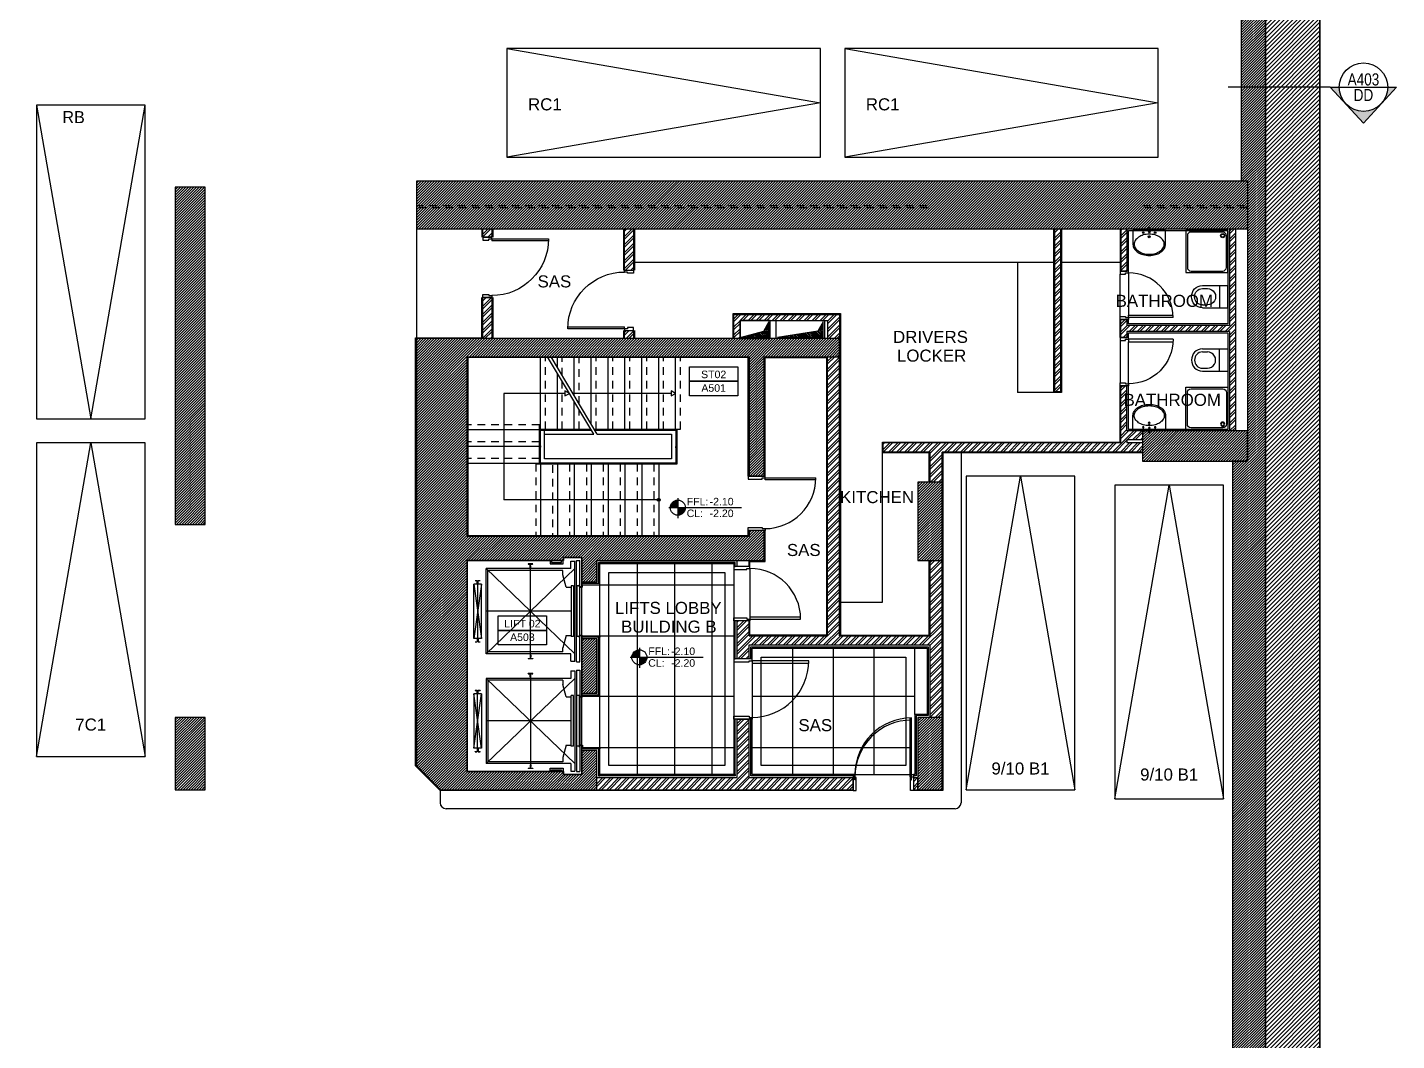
# Model space of a CAD drawing. Header units: inches. Extents: x -1.1 to 43.2, y -10.1 to 58.7.
# Drawn here: x 20.48 to 43.18, y 8.69 to 25.49 of the extents above; entities that cross this region are included whole.
import ezdxf
from ezdxf.enums import TextEntityAlignment as Align

# ---------------------------------------------------------------- set-up
doc = ezdxf.new("R2010")
doc.units = ezdxf.units.IN
doc.header["$MEASUREMENT"] = 0
doc.linetypes.add('HIDDEN2', pattern=[0.1875, 0.125, -0.0625])
doc.layers.get('0').update_dxf_attribs({"linetype": 'CONTINUOUS'})
for name, color, linetype in [('A-ANNO-EVTRTAG', 7, 'CONTINUOUS'), ('A-ANNO-LEVL', 3, 'CONTINUOUS'), ('A-ANNO-SECT-TAG', 7, 'CONTINUOUS'), ('A-ANNO-STR-TAG', 7, 'CONTINUOUS'), ('A-AREAS', 6, 'CONTINUOUS'), ('A-asc', 15, 'CONTINUOUS'), ('A-FC 260', 1, 'CONTINUOUS'), ('A-FLOR-HRAL', 15, 'CONTINUOUS'), ('A-FLOR-PFIX', 61, 'CONTINUOUS'), ('A-FLOR-STRS', 40, 'CONTINUOUS'), ('A-FLOR-STRS-ARO', 1, 'CONTINUOUS'), ('A-FURNITURE', 30, 'CONTINUOUS'), ('A-HATCH-CONC', 8, 'CONTINUOUS'), ('A-HATCH-WALL', 8, 'CONTINUOUS'), ('a-joint', 15, 'HIDDEN2'), ('A-PARK-TXT', 3, 'CONTINUOUS'), ('A-PLASTER', 8, 'CONTINUOUS'), ('A-PORTE', 1, 'CONTINUOUS'), ('A-proj-marble', 137, 'CONTINUOUS'), ('A-proj-wood', 5, 'CONTINUOUS'), ('A-PROJ1H', 9, 'HIDDEN2'), ('A-PROJECTION', 9, 'CONTINUOUS'), ('A-SANIT', 1, 'CONTINUOUS'), ('A-sect-marble', 1, 'CONTINUOUS'), ('a-shaft', 250, 'CONTINUOUS'), ('A-STOR-TXT', 3, 'CONTINUOUS'), ('A-TILES', 137, 'CONTINUOUS'), ('A-WALL', 4, 'CONTINUOUS'), ('Parcelle$0$N-PLOT', 5, 'CONTINUOUS'), ('S-BASEMENT 2$0$A-SHAFT-BASEMENT 2', 8, 'CONTINUOUS'), ('S-BASEMENT 2$0$A-STR BASEMENT 2', 2, 'CONTINUOUS'), ('S-BASEMENT 2$0$A-STR-BASEMENT 3', 2, 'CONTINUOUS')]:
    doc.layers.add(name, color=color, linetype=linetype)
doc.styles.add('Arial', font='ARIAL.TTF', dxfattribs={"width": 0.8})
doc.styles.add('BLOCK', font='ARIAL.TTF', dxfattribs={"width": 0.8, "height": 0.25})
pattern_1 = [(315, (9e-11, -5e-11), (0.014142136, 0.014142136), [])]

# ---------------------------------------------------------------- blocks, each defined once
blk = doc.blocks.new('VASQBORD')
for p, q in [((-0.05, 0), (0.05, 0)), ((0, -0.05), (0, 0.05))]:
    blk.add_line(p, q)
for points in [[(0, -0.525, 0.067459), (0.126, -0.508, 0.079812), (0.226, -0.462, 0.107118), (0.301, -0.385, 0.139889), (0.325, -0.3), (0.325, -0.025), (-0.325, -0.025), (-0.325, -0.3, 0.139889), (-0.301, -0.385, 0.107118), (-0.226, -0.462, 0.079812), (-0.126, -0.508, 0.067459)], [(0, -0.5, 0.067459), (0.119, -0.484, 0.079812), (0.212, -0.441, 0.107118), (0.279, -0.372, 0.139889), (0.3, -0.3, 0.139889), (0.279, -0.228, 0.107118), (0.212, -0.159, 0.079812), (0.119, -0.116, 0.067459), (0, -0.1, 0.067459), (-0.119, -0.116, 0.079812), (-0.212, -0.159, 0.107118), (-0.279, -0.228, 0.139889), (-0.3, -0.3, 0.139889), (-0.279, -0.372, 0.107118), (-0.212, -0.441, 0.079812), (-0.119, -0.484, 0.067459)]]:
    blk.add_lwpolyline(points, format="xyb", close=True)
for centre, radius in [((-0.121, -0.069), 0.015), ((0, -0.15), 0.02), ((0, -0.055), 0.015), ((0, -0.15), 0.015), ((0.118, -0.069), 0.015)]:
    blk.add_circle(centre, radius)
blk = doc.blocks.new('wcsusp')
at = {"layer": 'A-SANIT'}
for p, q in [((-0.37, -0.425), (-0.37, 0)), ((-0.37, 0), (0, 0)), ((0, -0.425), (0, 0)), ((0, -0.14), (-0.37, -0.14)), ((-0.32, -0.425), (-0.32, -0.34)), ((-0.05, -0.425), (-0.05, -0.34))]:
    blk.add_line(p, q, dxfattribs=at)
for centre, radius, start, end in [((-0.185, -0.34), 0.135, 359.9996, 180.0004), ((-0.185, -0.42), 0.185, 181.5487, 358.4513), ((-0.185, -0.42), 0.135, 181.5487, 358.4513)]:
    blk.add_arc(centre, radius, start, end, dxfattribs=at)
blk = doc.blocks.new('BAC')
for p, q in [((0, 0.8), (0, 0)), ((0.8, 0.8), (0, 0.8)), ((0.8, 0), (0.8, 0.8)), ((0.03, 0.7), (0.03, 0.1)), ((0.7, 0.77), (0.1, 0.77)), ((0.77, 0.1), (0.77, 0.7)), ((0, 0), (0.8, 0)), ((0.1, 0.03), (0.7, 0.03))]:
    blk.add_line(p, q)
for radius in [0.04, 0.03]:
    blk.add_circle((0.1, 0.1), radius)
for centre, start, end in [((0.1, 0.7), 90, 180), ((0.7, 0.7), 0, 90), ((0.1, 0.1), 180, 270), ((0.7, 0.1), 270, 0)]:
    blk.add_arc(centre, 0.07, start, end)
blk = doc.blocks.new('Rail3kg')
for p, q in [((3, 0), (-3, 0)), ((-43.5, -58), (-11, -58)), ((-43.5, -60), (-43.5, -58)), ((-43.5, -60), (-11, -60)), ((-8, -5), (-8, -55)), ((-6, -5), (-6, -55)), ((-3, -2), (3, -2)), ((6, -5), (6, -55)), ((8, -5), (8, -55)), ((11, -58), (43.5, -58)), ((11, -60), (43.5, -60)), ((43.5, -60), (43.5, -58))]:
    blk.add_line(p, q)
for centre, radius, start, end in [((-3, -5), 5, 90, 180), ((3, -5), 5, 0, 90), ((-11, -55), 5, 270, 360), ((-11, -55), 3, 270, 0), ((-3, -5), 3, 90, 180), ((3, -5), 3, 0, 90), ((11, -55), 5, 180, 270), ((11, -55), 3, 180, 270)]:
    blk.add_arc(centre, radius, start, end)
blk = doc.blocks.new('T75-3')
for p, q in [((1, 5), (0, 4)), ((0, -4), (0, 4)), ((1, 5), (30, 5)), ((30, 4), (30, 5)), ((32, 3), (51, 3)), ((57, 35), (55, 7)), ((59, 37), (62, 37)), ((62, -38), (62, 37)), ((0, -4), (1, -5)), ((1, -5), (30, -5)), ((30, -5), (30, -4)), ((32, -3), (51, -3)), ((55, -7), (57, -35)), ((59, -38), (62, -38))]:
    blk.add_line(p, q)
for centre, radius, start, end in [((32, 4), 1.5, 180, 270), ((51, 7), 4, 270, 356.6822), ((59, 35), 2.5, 90, 176.6822), ((32, -4), 1.5, 90, 180), ((51, -7), 4, 3.3178, 90), ((59, -35), 2.5, 183.3178, 270)]:
    blk.add_arc(centre, radius, start, end)
blk = doc.blocks.new('ascenseurs')
at = {"layer": 'A-asc'}
for p, q in [((1.6, 0.03), (1.6, 0.03)), ((1.815, 0), (1.87, 0)), ((1.815, -1.68), (1.815, 0)), ((1.87, -1.68), (1.87, 0)), ((1.72, -0.134), (0.315, -0.134)), ((0.315, -1.546), (1.785, -0.134)), ((0.315, -0.134), (1.785, -1.546)), ((0.315, -1.546), (0.315, -0.134)), ((1.585, -0.165), (0.345, -0.165)), ((0.345, -1.515), (0.345, -0.165)), ((1.05, -1.565), (1.05, -0.115)), ((1.585, -0.235), (1.585, -0.165)), ((1.72, -0.01), (1.785, -0.01)), ((1.72, -0.134), (1.72, -0.01)), ((1.785, -1.67), (1.785, -0.01)), ((0.24, -0.39), (0.11, -0.39)), ((0.11, -1.29), (0.11, -0.39)), ((0.24, -0.39), (0.11, -1.29)), ((0.11, -0.39), (0.24, -1.29)), ((0.175, -0.39), (0.175, -1.29)), ((0.24, -1.29), (0.24, -0.39)), ((1.645, -0.44), (1.585, -0.235)), ((1.645, -0.44), (1.725, -0.44)), ((1.765, -0.42), (1.725, -0.42)), ((1.725, -0.42), (1.725, -1.26)), ((1.765, -0.42), (1.765, -1.26)), ((1.862, -0.42), (1.822, -0.42)), ((1.822, -0.42), (1.822, -1.26)), ((1.862, -0.42), (1.862, -1.26)), ((1.725, -0.84), (0.315, -0.84)), ((0.24, -1.29), (0.11, -1.29)), ((1.645, -1.24), (1.585, -1.445)), ((1.645, -1.24), (1.725, -1.24)), ((1.765, -1.26), (1.725, -1.26)), ((1.862, -1.26), (1.822, -1.26)), ((1.72, -1.546), (0.315, -1.546)), ((1.585, -1.515), (0.345, -1.515)), ((1.585, -1.515), (1.585, -1.445)), ((1.72, -1.67), (1.72, -1.546)), ((1.72, -1.67), (1.785, -1.67)), ((1.815, -1.68), (1.87, -1.68)), ((1.72, -1.954), (0.315, -1.954)), ((0.315, -1.954), (1.785, -3.366)), ((0.315, -3.366), (1.785, -1.954)), ((0.315, -1.954), (0.315, -3.366)), ((1.585, -1.985), (0.345, -1.985)), ((0.345, -1.985), (0.345, -3.335)), ((1.05, -1.935), (1.05, -3.385)), ((1.585, -1.985), (1.585, -2.055)), ((1.72, -1.83), (1.72, -1.954)), ((1.72, -1.83), (1.785, -1.83)), ((1.785, -1.83), (1.785, -3.49)), ((1.815, -1.82), (1.87, -1.82)), ((1.815, -1.82), (1.815, -3.5)), ((1.87, -1.82), (1.87, -3.5)), ((0.24, -2.21), (0.11, -2.21)), ((0.11, -2.21), (0.11, -3.11)), ((0.24, -3.11), (0.11, -2.21)), ((0.11, -3.11), (0.24, -2.21)), ((0.175, -3.11), (0.175, -2.21)), ((0.24, -2.21), (0.24, -3.11)), ((1.645, -2.26), (1.585, -2.055)), ((1.645, -2.26), (1.725, -2.26)), ((1.765, -2.24), (1.725, -2.24)), ((1.725, -3.08), (1.725, -2.24)), ((1.765, -3.08), (1.765, -2.24)), ((1.862, -2.24), (1.822, -2.24)), ((1.822, -3.08), (1.822, -2.24)), ((1.862, -3.08), (1.862, -2.24)), ((1.725, -2.66), (0.315, -2.66)), ((0.24, -3.11), (0.11, -3.11)), ((1.645, -3.06), (1.585, -3.265)), ((1.645, -3.06), (1.725, -3.06)), ((1.765, -3.08), (1.725, -3.08)), ((1.862, -3.08), (1.822, -3.08)), ((1.72, -3.366), (0.315, -3.366)), ((1.585, -3.335), (0.345, -3.335)), ((1.585, -3.265), (1.585, -3.335)), ((1.72, -3.366), (1.72, -3.49)), ((1.72, -3.49), (1.785, -3.49)), ((1.815, -3.5), (1.87, -3.5))]:
    blk.add_line(p, q, dxfattribs=at)
for points in [[(1.378, 0), (1.378, -0.055), (1.592, -0.055), (1.592, 0)], [(1.402, 0), (1.402, -0.03), (1.567, -0.03), (1.567, 0)], [(1.378, -3.5), (1.378, -3.445), (1.592, -3.445), (1.592, -3.5)], [(1.402, -3.5), (1.402, -3.47), (1.567, -3.47), (1.567, -3.5)]]:
    blk.add_lwpolyline(points, dxfattribs=at)
for points in [[(1.862, -0.434, 0.414214), (1.868, -0.44), (1.907, -0.44, 0.414214), (1.913, -0.434), (1.913, -0.405), (1.91, -0.405), (1.91, -0.434, -0.414214), (1.907, -0.437), (1.868, -0.437, -0.414214), (1.865, -0.434), (1.865, -0.405), (1.862, -0.405)], [(1.865, -1.246), (1.865, -1.275), (1.862, -1.275), (1.862, -1.246, -0.414214), (1.868, -1.24), (1.907, -1.24, -0.414214), (1.913, -1.246), (1.913, -1.275), (1.91, -1.275), (1.91, -1.246, 0.414214), (1.907, -1.243), (1.868, -1.243, 0.414214)], [(1.865, -2.254), (1.865, -2.225), (1.862, -2.225), (1.862, -2.254, 0.414214), (1.868, -2.26), (1.907, -2.26, 0.414214), (1.913, -2.254), (1.913, -2.225), (1.91, -2.225), (1.91, -2.254, -0.414214), (1.907, -2.257), (1.868, -2.257, -0.414214)], [(1.862, -3.066, -0.414214), (1.868, -3.06), (1.907, -3.06, -0.414214), (1.913, -3.066), (1.913, -3.095), (1.91, -3.095), (1.91, -3.066, 0.414214), (1.907, -3.063), (1.868, -3.063, 0.414214), (1.865, -3.066), (1.865, -3.095), (1.862, -3.095)]]:
    blk.add_lwpolyline(points, format="xyb", close=True, dxfattribs=at)
at = {"layer": 'A-asc', "yscale": 0.0009999999999994458, "zscale": 0.001}
for name, p, xscale, rotation in [('T75-3', (1.05, -0.115), 0.0009999999999994458, 90), ('Rail3kg', (0.175, -0.39), -0.0009999999999976694, 180), ('T75-3', (1.05, -1.565), -0.0009999999999994458, 90), ('T75-3', (1.05, -1.935), 0.0009999999999994458, 90), ('Rail3kg', (0.175, -2.21), -0.0009999999999976694, 180), ('T75-3', (1.05, -3.385), -0.0009999999999994458, 90)]:
    blk.add_blockref(name, p, dxfattribs=dict(at, xscale=xscale, rotation=rotation))
at = {"layer": 'A-asc', "xscale": 0.0009999999999976694, "yscale": 0.0009999999999994458, "zscale": 0.001}
for p in [(0.175, -1.29), (0.175, -3.11)]:
    blk.add_blockref('Rail3kg', p, dxfattribs=at)
blk = doc.blocks.new('EVTRTAG')
at = {"color": 7}
for points in [[(-0.008, 0.00482), (0.008, 0.00482), (0.008, 0), (-0.008, 0)], [(-0.008, 0), (0.008, 0), (0.008, -0.00482), (-0.008, -0.00482)]]:
    blk.add_lwpolyline(points, close=True, dxfattribs=at)
at = {"color": 7, "style": 'BLOCK'}
blk.add_attdef('EVTR', text='', height=0.0025, dxfattribs=at).set_placement((0, 0.00225), align=Align.MIDDLE)
blk.add_attdef('DWG', text='', height=0.0025, rotation=360, dxfattribs=at).set_placement((0, -0.00225), align=Align.MIDDLE)
blk = doc.blocks.new('ST_TAG')
at = {"color": 7}
for points in [[(-0.008, 0.00482), (0.008, 0.00482), (0.008, 0), (-0.008, 0)], [(-0.008, 0), (0.008, 0), (0.008, -0.00482), (-0.008, -0.00482)]]:
    blk.add_lwpolyline(points, close=True, dxfattribs=at)
at = {"color": 7, "style": 'BLOCK'}
blk.add_attdef('ST', text='', height=0.0025, dxfattribs=at).set_placement((0, 0.00225), align=Align.MIDDLE)
blk.add_attdef('DWG', text='', height=0.0025, rotation=360, dxfattribs=at).set_placement((0, -0.00225), align=Align.MIDDLE)
blk = doc.blocks.new('P090E28D')
at = {"layer": 'A-PORTE'}
for p, q in [((-0.98, 0.06), (-0.14, 0.06)), ((-0.14, 0.03), (-0.98, 0.03)), ((-0.14, 0.06), (-0.14, 0.03))]:
    blk.add_line(p, q, dxfattribs=at)
for points in [[(-0.09, 0.87), (-0.14, 0.87), (-0.14, 0.9), (0.14, 0.9), (0.14, 0.85), (-0.09, 0.85)], [(-0.09, 0.03), (-0.14, 0.03), (-0.14, 0), (0.14, 0), (0.14, 0.05), (-0.09, 0.05)]]:
    blk.add_lwpolyline(points, close=True, dxfattribs=at)
blk.add_arc((-0.14, 0.03), 0.84, 90, 180, dxfattribs=at)
blk = doc.blocks.new('P100E23G')
at = {"layer": 'A-PORTE'}
for p, q in [((-0.06, 1.055), (-0.06, 0.115)), ((-0.03, 0.115), (-0.03, 1.055)), ((-1, 0.115), (-1, -0.115)), ((-0.97, 0.115), (-1, 0.115)), ((-0.97, 0.065), (-0.97, 0.115)), ((-0.95, 0.065), (-0.97, 0.065)), ((-0.95, -0.115), (-0.95, 0.065)), ((-0.06, 0.115), (-0.02, 0.115)), ((-0.05, -0.115), (-0.05, 0.065)), ((-0.05, 0.065), (-0.03, 0.065)), ((-0.03, 0.065), (-0.03, 0.115)), ((-0.03, 0.115), (0, 0.115)), ((0, 0.115), (0, -0.115)), ((-1, -0.115), (-0.95, -0.115)), ((0, -0.115), (-0.05, -0.115))]:
    blk.add_line(p, q, dxfattribs=at)
blk.add_arc((-0.03, 0.115), 0.94, 90, 180, dxfattribs=at)
blk = doc.blocks.new('P100E18D')
at = {"layer": 'A-PORTE'}
for p, q in [((1.015, 0.06), (0.075, 0.06)), ((0.075, 0.03), (0.075, 0.06)), ((0.075, 0.03), (1.015, 0.03))]:
    blk.add_line(p, q, dxfattribs=at)
for points in [[(-0.075, 0.95), (0.025, 0.95), (0.025, 0.97), (0.075, 0.97), (0.075, 1), (-0.075, 1)], [(-0.075, 0.05), (0.025, 0.05), (0.025, 0.03), (0.075, 0.03), (0.075, 0), (-0.075, 0)]]:
    blk.add_lwpolyline(points, close=True, dxfattribs=at)
blk.add_arc((0.075, 0.03), 0.94, 0, 90, dxfattribs=at)
blk = doc.blocks.new('P080E14G')
at = {"layer": 'A-PORTE'}
for p, q in [((0.07, 0.8), (-0.07, 0.8)), ((-0.07, 0.8), (-0.07, 0.75)), ((-0.07, 0.75), (0.02, 0.75)), ((0.02, 0.77), (0.07, 0.77)), ((0.02, 0.75), (0.02, 0.77)), ((0.07, 0.77), (0.07, 0.8)), ((-0.07, 0.05), (0.02, 0.05)), ((-0.07, 0), (-0.07, 0.05)), ((0.07, 0), (-0.07, 0)), ((0.02, 0.05), (0.02, 0.03)), ((0.02, 0.03), (0.07, 0.03)), ((0.07, 0.07), (0.81, 0.07)), ((0.07, 0.03), (0.07, 0.07)), ((0.81, 0.03), (0.07, 0.03)), ((0.07, 0.03), (0.07, 0))]:
    blk.add_line(p, q, dxfattribs=at)
blk.add_arc((0.07, 0.03), 0.74, 0, 90, dxfattribs=at)
blk = doc.blocks.new('LVTAG_P')
for p, q in [((-0.00301, 0), (0.02113, 0)), ((0, 0.00314), (0, -0.00353))]:
    blk.add_line(p, q)
at = {"const_width": 0.0025}
for points in [[(0, 0.00125, 0.414214), (-0.00125, 0, 1)], [(0, -0.00125, 0.414214), (0.00125, 0, 1)]]:
    blk.add_lwpolyline(points, format="xyb", dxfattribs=at)
blk.add_circle((0, 0), 0.0025)
at = {"style": 'BLOCK'}
for s, p in [('FFL:', (0.00297, 0.00076)), ('CL:', (0.00294, -0.00312))]:
    blk.add_text(s, height=0.0025, dxfattribs=at).set_placement(p)
for p in [(0.01054, 0.00076), (0.01054, -0.00313)]:
    blk.add_attdef('+00.00', p, '', height=0.0025, dxfattribs=at)
blk = doc.blocks.new('S-BASEMENT 2')
at = {"layer": 'S-BASEMENT 2$0$A-SHAFT-BASEMENT 2'}
for points in [[(32.793, 20.63), (32.293, 20.63), (32.293, 20.33), (32.793, 20.33)], [(32.893, 20.63), (33.693, 20.63), (33.693, 20.33), (32.893, 20.33)], [(29.668, 16.7), (29.368, 16.7), (29.368, 16.65), (27.768, 16.65), (27.768, 13.15), (29.368, 13.15), (29.368, 13.1), (29.668, 13.1)]]:
    blk.add_lwpolyline(points, close=True, dxfattribs=at)
at = {"layer": 'S-BASEMENT 2$0$A-STR BASEMENT 2'}
blk.add_lwpolyline([(38.819, 58.453), (0.078, 57.3), (0.078, 56.4), (38.846, 57.554, -0.422955), (41.008, 55.455), (41.008, 3, -0.414214), (38.908, 0.9), (0.078, 0.9), (0.078, 0), (38.908, 0, 0.414214), (41.908, 3), (41.908, 55.455, 0.422955)], format="xyb", close=True, dxfattribs=at)
for points in [[(40.708, 22.94), (40.608, 22.94), (40.608, 36.956), (40.608, 36.956), (40.708, 37.08)], [(40.708, 22.94), (26.928, 22.94), (26.928, 22.15), (40.708, 22.15)], [(40.708, 22.94), (40.708, 18.3)], [(32.693, 20.03), (33.943, 20.03), (33.943, 20.33), (26.928, 20.33), (26.928, 13.25), (27.328, 12.85), (29.918, 12.85), (29.918, 13.5), (29.668, 13.5), (29.668, 13.1), (29.368, 13.1), (29.368, 13.15), (27.768, 13.15), (27.768, 16.65), (29.368, 16.65), (29.368, 16.7), (29.668, 16.7), (29.668, 16.3), (29.918, 16.3), (29.918, 16.65), (32.693, 16.65), (32.693, 17.15), (32.443, 17.15), (32.443, 17.05), (27.768, 17.05), (27.768, 20.03), (32.443, 20.03), (32.443, 18.05), (32.693, 18.05), (32.693, 20.03)], [(40.708, 18.3), (40.458, 18.3), (40.458, 4.05), (40.458, 4.05), (39.718, 4.05), (39.718, 3.5), (40.708, 3.5)]]:
    blk.add_lwpolyline(points, dxfattribs=at)
for points in [[(22.928, 17.25), (23.428, 17.25), (23.428, 22.84), (22.928, 22.84)], [(38.968, 18.3), (40.708, 18.3), (40.708, 18.8), (38.968, 18.8)], [(35.643, 16.65), (35.643, 17.95), (35.243, 17.95), (35.243, 16.65)], [(29.668, 14.45), (29.918, 14.45), (29.918, 15.35), (29.668, 15.35)], [(23.428, 14.05), (22.928, 14.05), (22.928, 12.85), (23.428, 12.85)], [(35.643, 12.85), (35.643, 14.05), (35.243, 14.05), (35.243, 12.85)]]:
    blk.add_lwpolyline(points, close=True, dxfattribs=at)
at = {"layer": 'S-BASEMENT 2$0$A-STR-BASEMENT 3'}
blk.add_lwpolyline([(0.078, 0.9), (38.908, 0.9, 0.414214), (41.008, 3), (41.008, 55.455, 0.422955), (38.846, 57.554), (0.078, 56.4)], format="xyb", close=True, dxfattribs=at)
blk = doc.blocks.new('P90E16.5D')
at = {"layer": 'A-PORTE'}
for p, q in [((0, 0), (0, -0.05)), ((0.265, 0), (0, 0)), ((0.265, -0.03), (0.265, 0)), ((0, -0.05), (0.215, -0.05)), ((0.215, -0.05), (0.215, -0.03)), ((0.215, -0.03), (0.265, -0.03)), ((0, -0.9), (0, -0.85)), ((0, -0.85), (0.215, -0.85)), ((0.265, -0.9), (0, -0.9)), ((0.215, -0.85), (0.215, -0.87)), ((0.215, -0.87), (0.265, -0.87)), ((1.105, -0.84), (0.265, -0.84)), ((0.265, -0.84), (0.265, -0.88)), ((0.265, -0.87), (1.105, -0.87)), ((0.265, -0.87), (0.265, -0.9))]:
    blk.add_line(p, q, dxfattribs=at)
blk.add_arc((0.265, -0.87), 0.84, 0, 90, dxfattribs=at)
blk = doc.blocks.new('P100E26.5G')
at = {"layer": 'A-PORTE'}
for p, q in [((-0.06, 1.205), (-0.06, 0.265)), ((-0.03, 0.265), (-0.03, 1.205)), ((-1, 0.265), (-1, 0)), ((-0.97, 0.265), (-1, 0.265)), ((-0.97, 0.215), (-0.97, 0.265)), ((-0.06, 0.265), (-0.02, 0.265)), ((-0.03, 0.215), (-0.03, 0.265)), ((-0.03, 0.265), (0, 0.265)), ((0, 0.265), (0, 0)), ((-0.95, 0.215), (-0.97, 0.215)), ((-0.05, 0), (-0.05, 0.215)), ((-0.05, 0.215), (-0.03, 0.215)), ((0, 0), (-0.05, 0)), ((-1, 0), (-0.95, 0))]:
    blk.add_line(p, q, dxfattribs=at)
blk.add_lwpolyline([(-0.95, 0), (-0.95, 0.215)], dxfattribs=at)
blk.add_arc((-0.03, 0.265), 0.94, 90, 180, dxfattribs=at)
blk = doc.blocks.new('P100E30G')
for p, q in [((0.03, 1.24), (0.03, 0.3)), ((0.07, 0.3), (0.07, 1.24)), ((0.03, 0.3), (0, 0.3)), ((0, 0.3), (0, 0)), ((0.03, 0.3), (0.07, 0.3)), ((0.03, 0.25), (0.03, 0.3)), ((0.05, 0.25), (0.03, 0.25)), ((0.05, 0), (0.05, 0.25)), ((0.95, 0), (0.95, 0.25)), ((0.95, 0.25), (0.97, 0.25)), ((0.97, 0.3), (1, 0.3)), ((0.97, 0.25), (0.97, 0.3)), ((1, 0.3), (1, 0)), ((0, 0), (0.05, 0)), ((1, 0), (0.95, 0))]:
    blk.add_line(p, q)
blk.add_arc((0.03, 0.3), 0.94, 0, 90)
blk = doc.blocks.new('SCT_TAG_D_2')
h = blk.add_hatch(color=256)
h.paths.add_polyline_path([(0.343, -0.371), (0, 0), (0.093, 0, 0.755389), (0.555, -0.131), (0.564, -0.131)])
h.paths.add_polyline_path([(0.564, -0.131), (0.555, -0.131, 0.139348), (0.593, 0), (0.685, 0)])
for p, q in [((0, 0), (-1.051, 0)), ((0, 0), (0.685, 0)), ((0, 0), (0.343, -0.371)), ((0.685, 0), (0.343, -0.371))]:
    blk.add_line(p, q)
blk.add_circle((0.343, 0), 0.25)
at = {"color": 7, "style": 'BLOCK', "width": 0.8}
for tag, p in [('DWG', (0.343, 0.08)), ('SCT.NO.', (0.343, -0.081))]:
    blk.add_attdef(tag, text='', height=0.125, dxfattribs=at).set_placement(p, align=Align.MIDDLE)
blk = doc.blocks.new('A$C1FD23355')
at = {"layer": 'A-ANNO-SECT-TAG', "ltscale": 4, "xscale": 1.607631804920459, "yscale": 1.607631804920459, "zscale": 1.607631804920459}
blk.add_blockref('SCT_TAG_D_2', (42.078, 24.501), dxfattribs=at).add_auto_attribs({'SCT.NO.': 'DD', 'DWG': 'A403'})

msp = doc.modelspace()

# ---------------------------------------------------------------- hatches: boundary and pattern name
at = {"layer": 'A-HATCH-CONC'}
h = msp.add_hatch(dxfattribs=at)
h.set_pattern_fill('ANSI31', color=256, scale=0.4, style=0)
h.set_pattern_definition([(45, (-338376.54673, -23743.371716), (-0.035355339059, 0.035355339059), [])])
h.paths.add_polyline_path([(41.00837, 46.86818), (41.90837, 47.9873), (41.90837, 3.5), (41.00837, 3.5)])
h = msp.add_hatch(dxfattribs=at)
h.set_pattern_fill('ANSI31', color=256, scale=0.25, style=0)
h.set_pattern_definition([(45, (-338376.546732, -23743.371716), (-0.022097086912, 0.022097086912), [])])
edge = h.paths.add_edge_path()
edge.add_line((40.60837, 36.956), (41.00183, 37.44526))
edge.add_line((41.00183, 37.44526), (41.00837, 37.44526))
edge.add_line((41.00837, 37.44526), (41.00837, 3))
edge.add_arc((38.90837, 3), 2.1, 272.865836, 360, ccw=False)
edge.add_line((39.01336, 0.90263), (38.86932, 0.9))
edge.add_line((38.86932, 0.9), (0.47837, 0.9))
edge.add_line((0.47837, 0.9), (0.47837, 1.2))
edge.add_line((0.47837, 1.2), (38.90837, 1.2))
edge.add_arc((38.90837, 3), 1.8, 270, 360)
edge.add_line((40.70837, 3), (40.70837, 3.5))
edge.add_line((40.70837, 3.5), (39.71837, 3.5))
edge.add_line((39.71837, 3.5), (39.71837, 4.05))
edge.add_line((39.71837, 4.05), (40.45837, 4.05))
edge.add_line((40.45837, 4.05), (40.45837, 18.3))
edge.add_line((40.45837, 18.3), (40.70837, 18.3))
edge.add_line((40.70837, 18.3), (40.70837, 22.15))
edge.add_line((40.70837, 22.15), (40.70837, 22.94))
edge.add_line((40.70837, 22.94), (40.60837, 22.94))
edge.add_line((40.60837, 22.94), (40.60837, 36.956))
h = msp.add_hatch(dxfattribs=at)
h.set_pattern_fill('ANSI31', color=256, scale=0.25, style=0)
h.paths.add_polyline_path([(40.70837, 22.94), (26.92837, 22.94), (26.92837, 22.15), (40.70837, 22.15)])
h = msp.add_hatch(dxfattribs=at)
h.set_pattern_fill('ANSI31', color=256, scale=0.25, style=0)
h.paths.add_polyline_path([(23.42837, 22.84), (22.92837, 22.84), (22.92837, 17.25), (23.42837, 17.25)])
h = msp.add_hatch(dxfattribs=at)
h.set_pattern_fill('ANSI31', color=256, scale=0.25, style=0)
h.paths.add_polyline_path([(27.76837, 20.03), (32.44337, 20.03), (32.44337, 18.05), (32.69337, 18.05), (32.69337, 20.03), (33.94337, 20.03), (33.94337, 20.33), (26.92837, 20.33), (26.92837, 13.25), (27.32837, 12.85), (29.91837, 12.85), (29.91837, 13.5), (29.66837, 13.5), (29.66837, 13.1), (29.36837, 13.1), (29.36837, 13.15), (27.76837, 13.15), (27.76837, 16.65), (29.36837, 16.65), (29.36837, 16.7), (29.66837, 16.7), (29.66837, 16.3), (29.91837, 16.3), (29.91837, 16.65), (32.69337, 16.65), (32.69337, 17.15), (32.44337, 17.15), (32.44337, 17.05), (27.76837, 17.05)])
h = msp.add_hatch(dxfattribs=at)
h.set_pattern_fill('ANSI31', color=256, scale=0.25, style=0)
h.paths.add_polyline_path([(40.70837, 18.8), (38.96837, 18.8), (38.96837, 18.3), (40.70837, 18.3)])
h = msp.add_hatch(dxfattribs=at)
h.set_pattern_fill('ANSI31', color=256, scale=0.25, style=0)
h.paths.add_polyline_path([(35.64337, 17.95), (35.24337, 17.95), (35.24337, 16.65), (35.64337, 16.65)])
h = msp.add_hatch(dxfattribs=at)
h.set_pattern_fill('ANSI31', color=256, scale=0.25, style=0)
h.paths.add_polyline_path([(29.66837, 14.45), (29.91837, 14.45), (29.91837, 15.35), (29.66837, 15.35)])
h = msp.add_hatch(dxfattribs=at)
h.set_pattern_fill('ANSI31', color=256, scale=0.25, style=0)
h.paths.add_polyline_path([(23.42837, 14.05), (22.92837, 14.05), (22.92837, 12.85), (23.42837, 12.85)])
h = msp.add_hatch(dxfattribs=at)
h.set_pattern_fill('ANSI31', color=256, scale=0.25, style=0)
h.paths.add_polyline_path([(35.64337, 14.05), (35.24337, 14.05), (35.24337, 12.85), (35.64337, 12.85)])
at = {"layer": 'A-HATCH-WALL'}
h = msp.add_hatch(dxfattribs=at)
h.set_pattern_fill('ANSI32', color=256, scale=0.25, style=0)
h.paths.add_polyline_path([(28.17837, 22.15), (28.02837, 22.15), (28.02837, 22.015), (28.17837, 22.015)])
h = msp.add_hatch(dxfattribs=at)
h.set_pattern_fill('ANSI32', color=256, scale=0.25, style=0)
h.paths.add_polyline_path([(30.52837, 22.15), (30.37837, 22.15), (30.37837, 21.465), (30.52837, 21.465)])
h = msp.add_hatch(dxfattribs=at)
h.set_pattern_fill('ANSI32', color=256, scale=0.25, style=0)
h.paths.add_polyline_path([(37.60837, 22.15), (37.50837, 22.15), (37.50837, 19.45), (37.60837, 19.45)])
h = msp.add_hatch(dxfattribs=at)
h.set_pattern_fill('ANSI32', color=256, scale=0.25, style=0)
h.paths.add_polyline_path([(40.50837, 22.15), (40.40837, 22.15), (40.40837, 20.55), (38.70837, 20.55), (38.70837, 20.65), (38.60837, 20.65), (38.60837, 20.35), (38.70837, 20.35), (38.70837, 20.45), (40.40837, 20.45), (40.40837, 18.8), (40.50837, 18.8)])
h = msp.add_hatch(dxfattribs=at)
h.set_pattern_fill('ANSI32', color=256, scale=0.25, style=0)
h.paths.add_polyline_path([(38.70837, 22.15), (38.60837, 22.15), (38.60837, 21.45), (38.70837, 21.45)], flags=17)
h = msp.add_hatch(dxfattribs=at)
h.set_pattern_fill('ANSI32', color=256, scale=0.25, style=0)
h.paths.add_polyline_path([(28.17837, 21.015), (28.02837, 21.015), (28.02837, 20.33), (28.17837, 20.33)])
h = msp.add_hatch(dxfattribs=at)
h.set_pattern_fill('ANSI32', color=256, scale=0.25, style=0)
h.paths.add_polyline_path([(33.94337, 20.73), (32.19337, 20.73), (32.19337, 20.33), (32.29337, 20.33), (32.29337, 20.63), (33.74337, 20.63), (33.74337, 20.33), (33.94337, 20.33)])
h = msp.add_hatch(dxfattribs=at)
h.set_pattern_fill('ANSI32', color=256, scale=0.25, style=0)
h.paths.add_polyline_path([(30.52837, 20.465), (30.37837, 20.465), (30.37837, 20.33), (30.52837, 20.33)])
h = msp.add_hatch(dxfattribs=at)
h.set_pattern_fill('ANSI32', color=256, scale=0.25, style=0)
h.paths.add_polyline_path([(33.94337, 20.03), (33.74337, 20.03), (33.74337, 15.4), (32.44337, 15.4), (32.44337, 15.65), (32.24337, 15.65), (32.24337, 15.01988), (32.44337, 15.01988), (32.44337, 15.25), (35.44337, 15.25), (35.44337, 14.05), (35.64337, 14.05), (35.64337, 16.65), (35.44337, 16.65), (35.44337, 15.4), (33.94337, 15.4)])
h = msp.add_hatch(dxfattribs=at)
h.set_pattern_fill('ANSI32', color=256, scale=0.25, style=0)
h.paths.add_polyline_path([(38.96837, 18.6), (38.70837, 18.6), (38.70837, 18.65), (38.96837, 18.65), (38.96837, 18.8), (38.70837, 18.8), (38.70837, 19.55), (38.60837, 19.55), (38.60837, 18.6), (35.26837, 18.6), (34.66837, 18.6), (34.66837, 18.45), (35.44337, 18.45), (35.44337, 17.95), (35.64337, 17.95), (35.64337, 18.45), (38.96837, 18.45)])
h = msp.add_hatch(dxfattribs=at)
h.set_pattern_fill('ANSI32', color=256, scale=0.25, style=0)
h.paths.add_polyline_path([(32.24337, 13.05), (29.91837, 13.05), (29.91837, 12.85), (34.16837, 12.85), (34.16837, 13.05), (32.44337, 13.05), (32.44337, 14.01988), (32.24337, 14.01988)])
h = msp.add_hatch(dxfattribs=at)
h.set_pattern_fill('ANSI32', color=256, scale=0.25, style=0)
h.paths.add_polyline_path([(35.24337, 13.05), (35.16837, 13.05), (35.16837, 12.85), (35.24337, 12.85)])
at = {"layer": 'a-shaft'}
h = msp.add_hatch(dxfattribs=at)
h.set_pattern_fill('_USER,_O', color=256, scale=0.02, angle=315, pattern_type=0)
h.set_pattern_definition(pattern_1)
h.paths.add_polyline_path([(32.31337, 20.35), (32.77337, 20.35), (32.77337, 20.61), (32.67994, 20.45009)])
h = msp.add_hatch(dxfattribs=at)
h.set_pattern_fill('_USER,_O', color=256, scale=0.02, angle=315, pattern_type=0)
h.set_pattern_definition(pattern_1)
h.paths.add_polyline_path([(32.91337, 20.35), (33.67337, 20.35), (33.67337, 20.61), (33.58576, 20.45422)])

# ---------------------------------------------------------------- linework, layer by layer
at = {"layer": 'A-AREAS'}
msp.add_lwpolyline([(0.07837, 57.30027), (38.81912, 58.4533, -0.4229554), (41.90837, 55.45463), (41.90837, 3, -0.41421357), (38.90837, 0), (0.07837, 0)], format="xyb", close=True, dxfattribs=at)
at = {"layer": 'A-FC 260'}
for points in [[(32.04337, 13.25), (30.11837, 13.25), (30.11837, 16.45), (32.04337, 16.45)], [(35.04337, 13.25), (32.64337, 13.25), (32.64337, 15.05), (35.04337, 15.05)]]:
    msp.add_lwpolyline(points, close=True, dxfattribs=at)
for points in [[(32.47337, 15.01988), (32.47337, 15.22), (35.41337, 15.22), (35.41337, 14.08), (35.21337, 14.08), (35.21337, 13.08), (35.16837, 13.08)], [(32.49337, 15.01988), (32.49337, 15.2), (35.39337, 15.2), (35.39337, 14.1), (35.19337, 14.1), (35.19337, 13.1), (35.16837, 13.1)], [(34.16837, 13.08), (32.47337, 13.08), (32.47337, 14.01988)], [(34.16837, 13.1), (32.49337, 13.1), (32.49337, 14.01988)]]:
    msp.add_lwpolyline(points, dxfattribs=at)
at = {"layer": 'A-FLOR-HRAL'}
for p, q in [((29.86847, 18.74515), (29.10263, 20.03017)), ((29.92605, 18.74515), (29.16022, 20.03017)), ((29.05337, 18.33515), (29.05337, 18.81515)), ((29.05337, 18.74515), (29.86847, 18.74515)), ((29.92605, 18.74515), (31.15837, 18.74515)), ((31.15837, 18.74515), (31.15837, 18.33515)), ((31.15837, 18.33515), (29.05337, 18.33515))]:
    msp.add_line(p, q, dxfattribs=at)
for points in [[(29.87539, 18.83015), (31.24337, 18.83015), (31.24337, 18.25015), (28.96837, 18.25015), (28.96837, 18.83015), (29.81781, 18.83015)], [(29.88433, 18.81515), (31.22837, 18.81515), (31.22837, 18.26515), (28.98337, 18.26515), (28.98337, 18.81515), (29.82675, 18.81515)]]:
    msp.add_lwpolyline(points, dxfattribs=at)
for points in [[(29.67587, 18.81515), (29.67587, 18.83015), (29.69587, 18.83015), (29.69587, 18.81515)], [(30.51587, 18.81515), (30.51587, 18.83015), (30.53587, 18.83015), (30.53587, 18.81515)], [(28.96837, 18.55015), (28.98337, 18.55015), (28.98337, 18.53015), (28.96837, 18.53015)], [(31.22837, 18.54015), (31.24337, 18.54015), (31.24337, 18.52015), (31.22837, 18.52015)], [(29.67587, 18.25015), (29.67587, 18.26515), (29.69587, 18.26515), (29.69587, 18.25015)], [(30.51587, 18.25015), (30.51587, 18.26515), (30.53587, 18.26515), (30.53587, 18.25015)]]:
    msp.add_lwpolyline(points, close=True, dxfattribs=at)
at = {"layer": 'A-FLOR-STRS'}
for p, q in [((28.98587, 18.83015), (28.98587, 20.01515)), ((29.26587, 19.85289), (29.26587, 20.01515)), ((29.54587, 19.38307), (29.54587, 20.01515)), ((29.82587, 18.91325), (29.82587, 20.01515)), ((30.10587, 18.83015), (30.10587, 20.01515)), ((30.38587, 18.83015), (30.38587, 20.01515)), ((30.66587, 18.83015), (30.66587, 20.01515)), ((30.94587, 18.83015), (30.94587, 20.01515)), ((31.22587, 18.83015), (31.22587, 20.01515)), ((29.26587, 18.83015), (29.26587, 19.75628)), ((29.54587, 18.83015), (29.54587, 19.28645)), ((28.96837, 18.82015), (27.78337, 18.82015)), ((28.96837, 18.54015), (27.78337, 18.54015)), ((35.95837, 18.435), (35.95837, 12.635)), ((28.96837, 18.26015), (27.78337, 18.26015)), ((28.98587, 18.25015), (28.98587, 17.06515)), ((29.26587, 18.25015), (29.26587, 17.06515)), ((29.54587, 18.25015), (29.54587, 17.06515)), ((29.82587, 18.25015), (29.82587, 17.06515)), ((30.10587, 18.25015), (30.10587, 17.06515)), ((30.38587, 18.25015), (30.38587, 17.06515)), ((30.66587, 18.25015), (30.66587, 17.06515)), ((30.94587, 18.25015), (30.94587, 17.06515)), ((27.32216, 12.835), (27.32216, 12.635)), ((35.85837, 12.535), (27.42216, 12.535))]:
    msp.add_line(p, q, dxfattribs=at)
for centre, start, end in [((27.42216, 12.635), 180, 270), ((35.85837, 12.635), 270, 360)]:
    msp.add_arc(centre, 0.1, start, end, dxfattribs=at)
at = {"layer": 'A-FLOR-STRS-ARO'}
for p, q in [((28.37587, 19.42265), (28.37587, 17.65765)), ((29.3897, 19.42265), (28.37587, 19.42265)), ((31.15087, 19.42265), (29.52228, 19.42265)), ((30.94587, 17.65765), (28.37587, 17.65765))]:
    msp.add_line(p, q, dxfattribs=at)
for points in [[(29.4647, 19.42265), (29.3897, 19.46595), (29.3897, 19.37935)], [(31.22587, 19.42265), (31.15087, 19.46595), (31.15087, 19.37935)]]:
    msp.add_lwpolyline(points, close=True, dxfattribs=at)
msp.add_circle((30.94587, 17.65765), 0.025, dxfattribs=at)
at = {"layer": 'A-FURNITURE'}
for p, q in [((30.54337, 21.6), (37.49337, 21.6)), ((36.89337, 21.6), (36.89337, 19.435)), ((37.62337, 21.6), (38.59337, 21.6)), ((37.49337, 19.435), (36.89337, 19.435)), ((34.65337, 15.95791), (34.65337, 18.435)), ((33.95837, 15.95791), (34.65337, 15.95791))]:
    msp.add_line(p, q, dxfattribs=at)
for points in [[(28.42837, 25.14), (28.42837, 23.34), (33.62837, 23.34), (33.62837, 25.14)], [(34.02837, 25.14), (34.02837, 23.34), (39.22837, 23.34), (39.22837, 25.14)], [(22.42837, 24.2), (20.62837, 24.2), (20.62837, 19), (22.42837, 19)], [(20.62837, 13.4), (22.42837, 13.4), (22.42837, 18.6), (20.62837, 18.6)], [(36.04337, 12.85), (37.84337, 12.85), (37.84337, 18.05), (36.04337, 18.05)], [(38.50837, 12.7), (40.30837, 12.7), (40.30837, 17.9), (38.50837, 17.9)]]:
    msp.add_lwpolyline(points, close=True, dxfattribs=at)
for points in [[(28.42837, 25.14), (33.62837, 24.24), (28.42837, 23.34)], [(34.02837, 25.14), (39.22837, 24.24), (34.02837, 23.34)], [(20.62837, 24.2), (21.52837, 19), (22.42837, 24.2)], [(20.62837, 13.4), (21.52837, 18.6), (22.42837, 13.4)], [(36.04337, 12.85), (36.94337, 18.05), (37.84337, 12.85)], [(38.50837, 12.7), (39.40837, 17.9), (40.30837, 12.7)]]:
    msp.add_lwpolyline(points, dxfattribs=at)
at = {"layer": 'a-joint'}
for p, q in [((26.92837, 22.54), (35.41837, 22.54)), ((35.41837, 22.5), (26.92837, 22.5)), ((38.96837, 22.54), (40.70837, 22.54)), ((40.70837, 22.5), (38.96837, 22.5))]:
    msp.add_line(p, q, dxfattribs=at)
at = {"layer": 'A-PLASTER'}
msp.add_line((32.45837, 16.55), (32.45837, 16.635), dxfattribs=at)
for points in [[(28.01337, 22.15), (28.01337, 22.015)], [(28.19337, 22.15), (28.19337, 22.015)], [(30.36337, 22.15), (30.36337, 21.465)], [(30.54337, 22.15), (30.54337, 21.465)], [(37.62337, 22.15), (37.62337, 19.435), (37.49337, 19.435), (37.49337, 22.15)], [(38.59337, 22.15), (38.59337, 21.45)], [(38.73337, 21.45), (38.73337, 22.125), (40.38337, 22.125), (40.38337, 20.575), (38.73337, 20.575), (38.73337, 20.65)], [(34.16837, 12.835), (27.32216, 12.835), (26.91337, 13.24379), (26.91337, 20.345), (28.01337, 20.345), (28.01337, 21.015)], [(28.19337, 21.015), (28.19337, 20.33)], [(32.17837, 20.33), (32.17837, 20.745), (33.95837, 20.745), (33.95837, 15.415), (35.42837, 15.415), (35.42837, 16.65)], [(30.36337, 20.465), (30.36337, 20.33)], [(30.54337, 20.465), (30.54337, 20.33)], [(38.59337, 20.35), (38.59337, 20.65)], [(38.73337, 20.35), (38.73337, 20.425), (40.38337, 20.425), (40.38337, 18.825), (38.73337, 18.825), (38.73337, 19.55)], [(32.42837, 18.05), (32.42837, 20.015), (27.78337, 20.015), (27.78337, 17.065), (32.42837, 17.065), (32.42837, 17.15)], [(32.70837, 18.05), (32.70837, 20.015), (33.72837, 20.015), (33.72837, 15.415), (32.45837, 15.415), (32.45837, 15.65)], [(35.42837, 17.95), (35.42837, 18.435), (34.65337, 18.435), (34.65337, 18.615), (38.59337, 18.615), (38.59337, 19.55)], [(38.96837, 18.435), (35.65837, 18.435), (35.65837, 12.835), (35.16837, 12.835)], [(32.45837, 16.635), (32.70837, 16.635), (32.70837, 17.15)]]:
    msp.add_lwpolyline(points, dxfattribs=at)
at = {"layer": 'A-PORTE'}
msp.add_line((38.60837, 20.65), (38.70837, 20.65), dxfattribs=at)
at = {"layer": 'A-proj-marble'}
for p, q in [((30.58712, 16.6), (30.58712, 13.1)), ((31.20587, 16.6), (31.20587, 13.1)), ((31.82462, 16.6), (31.82462, 13.1)), ((32.45837, 16.52), (32.45837, 15.68)), ((29.96837, 16.25), (32.19337, 16.25)), ((29.96837, 15.4), (32.19337, 15.4)), ((33.16837, 13.1), (33.16837, 15.2)), ((33.84337, 13.1), (33.84337, 15.2)), ((34.51837, 13.1), (34.51837, 15.2)), ((35.19337, 14.1), (35.19337, 15.2)), ((32.49337, 14.95988), (32.49337, 14.04988)), ((29.96837, 14.4), (32.19337, 14.4)), ((32.49337, 14.4), (35.19337, 14.4)), ((29.96837, 13.55), (32.19337, 13.55)), ((32.49337, 13.55), (35.10837, 13.55)), ((34.19837, 13.1), (35.10837, 13.1))]:
    msp.add_line(p, q, dxfattribs=at)
msp.add_lwpolyline([(29.96837, 16.6), (32.19337, 16.6), (32.19337, 13.1), (29.96837, 13.1)], close=True, dxfattribs=at)
at = {"layer": 'A-proj-wood'}
for points in [[(32.19337, 16.55), (32.21337, 16.55), (32.21337, 16.6), (32.19337, 16.6)], [(32.19337, 15.01988), (32.21337, 15.01988), (32.21337, 15.65), (32.19337, 15.65)], [(32.19337, 13.1), (32.21337, 13.1), (32.21337, 14.01988), (32.19337, 14.01988)]]:
    msp.add_lwpolyline(points, close=True, dxfattribs=at)
at = {"layer": 'A-PROJ1H'}
for p, q in [((29.06587, 18.83015), (29.06587, 20.03015)), ((29.34587, 19.71866), (29.34587, 20.03015)), ((29.62587, 19.24884), (29.62587, 20.03015)), ((29.90587, 18.83015), (29.90587, 20.03015)), ((30.18587, 18.83015), (30.18587, 20.03015)), ((30.46587, 18.83015), (30.46587, 20.03015)), ((30.74587, 18.83015), (30.74587, 20.03015)), ((31.02587, 18.83015), (31.02587, 20.03015)), ((31.30587, 18.83015), (31.30587, 20.03015)), ((29.34587, 18.83015), (29.34587, 19.62204)), ((29.62587, 18.83015), (29.62587, 19.15222)), ((28.96837, 18.90015), (27.76837, 18.90015)), ((28.96837, 18.83015), (28.96837, 18.90015)), ((28.96837, 18.62015), (27.76837, 18.62015)), ((31.24337, 18.83015), (31.30587, 18.83015)), ((28.96837, 18.34015), (27.76837, 18.34015)), ((28.90587, 18.25015), (28.90587, 17.05015)), ((28.96837, 18.25015), (28.90587, 18.25015)), ((29.18587, 18.23015), (29.18587, 17.05015)), ((29.46587, 18.25015), (29.46587, 17.05015)), ((29.74587, 18.25015), (29.74587, 17.05015)), ((30.02587, 18.25015), (30.02587, 17.05015)), ((30.30587, 18.25015), (30.30587, 17.05015)), ((30.58587, 18.25015), (30.58587, 17.05015)), ((30.86587, 18.25015), (30.86587, 17.05015))]:
    msp.add_line(p, q, dxfattribs=at)
at = {"layer": 'A-PROJECTION'}
for p, q in [((26.92837, 22.15), (26.92837, 20.33)), ((29.66837, 15.3), (29.66837, 16.25)), ((29.66837, 13.55), (29.66837, 14.5))]:
    msp.add_line(p, q, dxfattribs=at)
at = {"layer": 'A-sect-marble'}
for p, q in [((29.94837, 16.27), (29.94837, 16.62)), ((29.94837, 16.62), (29.96837, 16.62)), ((29.96837, 16.27), (29.96837, 16.62))]:
    msp.add_line(p, q, dxfattribs=at)
for points in [[(29.96837, 16.6), (32.21337, 16.6), (32.21337, 16.62), (29.96837, 16.62)], [(29.96837, 16.25), (29.96837, 16.27), (29.66837, 16.27), (29.66837, 16.25)], [(29.96837, 15.4), (29.96837, 15.38), (29.66837, 15.38), (29.66837, 15.4)], [(29.96837, 14.4), (29.96837, 14.42), (29.66837, 14.42), (29.66837, 14.4)], [(29.96837, 13.55), (29.96837, 13.53), (29.66837, 13.53), (29.66837, 13.55)], [(29.94837, 13.08), (29.96837, 13.08), (29.96837, 13.53), (29.94837, 13.53)], [(32.21337, 13.08), (29.96837, 13.08), (29.96837, 13.1), (32.21337, 13.1)]]:
    msp.add_lwpolyline(points, close=True, dxfattribs=at)
for points in [[(29.94837, 14.42), (29.94837, 15.38)], [(29.96837, 14.42), (29.96837, 15.38)]]:
    msp.add_lwpolyline(points, dxfattribs=at)
at = {"layer": 'a-shaft'}
for points in [[(32.31337, 20.35), (32.77337, 20.35), (32.77337, 20.61), (32.67994, 20.45009)], [(32.91337, 20.35), (33.67337, 20.35), (33.67337, 20.61), (33.58576, 20.45422)]]:
    msp.add_lwpolyline(points, close=True, dxfattribs=at)
at = {"layer": 'A-TILES'}
for p, q in [((38.59337, 20.7), (38.59337, 21.4)), ((38.73337, 21.42), (38.73337, 20.72)), ((38.59337, 20.3), (38.59337, 19.6)), ((38.73337, 19.58), (38.73337, 20.28))]:
    msp.add_line(p, q, dxfattribs=at)
at = {"layer": 'A-WALL'}
for p, q in [((28.02837, 22.015), (28.02837, 22.15)), ((28.17837, 22.15), (28.17837, 22.015)), ((30.37837, 21.465), (30.37837, 22.15)), ((30.52837, 22.15), (30.52837, 21.465)), ((37.50837, 22.15), (37.50837, 19.45)), ((37.60837, 22.15), (37.60837, 19.45)), ((38.60837, 22.15), (38.60837, 21.45)), ((38.70837, 22.15), (38.70837, 21.45)), ((40.40837, 22.15), (40.40837, 20.55)), ((40.50837, 22.15), (40.50837, 18.8)), ((28.02837, 22.015), (28.17837, 22.015)), ((30.37837, 21.465), (30.52837, 21.465)), ((38.60837, 21.45), (38.70837, 21.45)), ((28.02837, 20.33), (28.02837, 21.015)), ((28.02837, 21.015), (28.17837, 21.015)), ((28.17837, 21.015), (28.17837, 20.33)), ((30.37837, 20.33), (30.37837, 20.465)), ((30.37837, 20.465), (30.52837, 20.465)), ((30.52837, 20.465), (30.52837, 20.33)), ((38.60837, 20.65), (38.70837, 20.65)), ((38.60837, 20.35), (38.60837, 20.65)), ((38.70837, 20.65), (38.70837, 20.55)), ((40.40837, 20.55), (38.70837, 20.55)), ((40.40837, 20.45), (38.70837, 20.45)), ((38.70837, 20.45), (38.70837, 20.35)), ((40.40837, 20.45), (40.40837, 18.8)), ((38.60837, 20.35), (38.70837, 20.35)), ((33.74337, 15.4), (33.74337, 20.03)), ((33.94337, 15.4), (33.94337, 20.03)), ((38.60837, 18.6), (38.60837, 19.55)), ((38.60837, 19.55), (38.70837, 19.55)), ((38.70837, 18.8), (38.70837, 19.55)), ((37.60837, 19.45), (37.50837, 19.45)), ((38.96837, 18.8), (38.70837, 18.8)), ((38.96837, 18.65), (38.70837, 18.65)), ((38.70837, 18.65), (38.70837, 18.6)), ((35.26837, 18.6), (34.66837, 18.6)), ((34.66837, 18.45), (34.66837, 18.6)), ((35.44337, 18.45), (34.66837, 18.45)), ((38.60837, 18.6), (35.26837, 18.6)), ((35.44337, 17.95), (35.44337, 18.45)), ((38.96837, 18.45), (35.64337, 18.45)), ((35.64337, 17.95), (35.64337, 18.45)), ((38.96837, 18.6), (38.70837, 18.6)), ((32.24337, 16.55), (32.24337, 16.65)), ((32.44337, 16.55), (32.44337, 16.65)), ((35.44337, 15.4), (35.44337, 16.65)), ((35.64337, 14.05), (35.64337, 16.65)), ((32.44337, 16.55), (32.24337, 16.55)), ((32.44337, 15.65), (32.24337, 15.65)), ((32.24337, 15.01988), (32.24337, 15.65)), ((32.44337, 15.4), (32.44337, 15.65)), ((32.44337, 15.4), (33.74337, 15.4)), ((32.44337, 15.25), (35.44337, 15.25)), ((32.44337, 15.01988), (32.44337, 15.25)), ((33.94337, 15.4), (35.44337, 15.4)), ((35.44337, 14.05), (35.44337, 15.25)), ((32.44337, 15.01988), (32.24337, 15.01988)), ((32.24337, 13.05), (32.24337, 14.01988)), ((32.24337, 14.01988), (32.44337, 14.01988)), ((32.44337, 13.05), (32.44337, 14.01988)), ((29.91837, 13.05), (32.24337, 13.05)), ((32.44337, 13.05), (34.16837, 13.05)), ((34.16837, 12.85), (34.16837, 13.05)), ((35.16837, 13.05), (35.24337, 13.05)), ((35.16837, 13.05), (35.16837, 12.85)), ((35.24337, 12.85), (35.24337, 13.05)), ((29.91837, 12.85), (34.16837, 12.85)), ((35.16837, 12.85), (35.24337, 12.85)), ((35.24337, 12.85), (35.34337, 12.85))]:
    msp.add_line(p, q, dxfattribs=at)
for points in [[(32.19337, 20.33), (32.19337, 20.73), (33.94337, 20.73), (33.94337, 20.33)], [(32.29337, 20.33), (32.29337, 20.63), (33.74337, 20.63), (33.74337, 20.33)]]:
    msp.add_lwpolyline(points, dxfattribs=at)
at = {"layer": 'Parcelle$0$N-PLOT'}
msp.add_lwpolyline([(0, 0), (38.90837, 0, 0.41421356), (41.90837, 3), (41.90837, 55.45463, 0.4229554), (38.81912, 58.4533), (0, 57.29794)], format="xyb", close=True, dxfattribs=at)

# ---------------------------------------------------------------- block references
msp.add_blockref('S-BASEMENT 2', (0, 0))
at = {"layer": 'A-ANNO-EVTRTAG', "xscale": 50, "yscale": 50, "zscale": 50}
msp.add_blockref('EVTRTAG', (28.68536, 15.49157), dxfattribs=at).add_auto_attribs({'EVTR': 'LIFT 02', 'DWG': 'A503'})
at = {"layer": 'A-ANNO-LEVL'}
ref = msp.add_blockref('LVTAG_P', (31.26201, 17.52734), dxfattribs=dict(at, xscale=50, yscale=50, zscale=50, rotation=359.9999999999999))
ref.add_attrib('+00.00', '-2.10', (31.78914, 17.56528), dxfattribs={"layer": '0', "height": 0.125, "rotation": 360, "style": 'BLOCK'})
ref.add_attrib('+00.00', '-2.20', (31.78914, 17.37091), dxfattribs={"layer": '0', "height": 0.125, "rotation": 360, "style": 'BLOCK'})
ref = msp.add_blockref('LVTAG_P', (30.62444, 15.04543), dxfattribs=dict(at, xscale=50, yscale=50, zscale=50, rotation=359.9999999999999))
ref.add_attrib('+00.00', '-2.10', (31.15157, 15.08337), dxfattribs={"layer": '0', "height": 0.125, "rotation": 360, "style": 'BLOCK'})
ref.add_attrib('+00.00', '-2.20', (31.15157, 14.889), dxfattribs={"layer": '0', "height": 0.125, "rotation": 360, "style": 'BLOCK'})
at = {"layer": 'A-ANNO-SECT-TAG'}
msp.add_blockref('A$C1FD23355', (0, 0), dxfattribs=at)
at = {"layer": 'A-ANNO-STR-TAG', "xscale": 50, "yscale": 50, "zscale": 50}
msp.add_blockref('ST_TAG', (31.8566, 19.62455), dxfattribs=at).add_auto_attribs({'ST': 'ST02', 'DWG': 'A501'})
at = {"layer": 'A-asc'}
msp.add_blockref('ascenseurs', (27.76837, 16.65), dxfattribs=at)
at = {"layer": 'A-FLOR-PFIX'}
for name, p, xscale, yscale, zscale in [('VASQBORD', (39.07837, 22.14577), 0.8307692307873538, 0.8307692307716934, 0.8307692307728806), ('BAC', (40.38337, 18.825), -0.8750000000307239, 0.875, 0.8749999999999734)]:
    msp.add_blockref(name, p, dxfattribs=dict(at, xscale=xscale, yscale=yscale, zscale=zscale))
for name, p, xscale, yscale, zscale, rotation in [('BAC', (40.38337, 22.125), 0.8750000000307239, 0.875, 0.8749999999999734, 179.99999999931), ('VASQBORD', (39.07837, 18.80423), -0.8307692307873538, 0.8307692307716934, 0.8307692307728806, 179.9999999979144)]:
    msp.add_blockref(name, p, dxfattribs=dict(at, xscale=xscale, yscale=yscale, zscale=zscale, rotation=rotation))
at = {"layer": 'A-FLOR-PFIX', "xscale": -1, "rotation": 270.000000002454}
msp.add_blockref('wcsusp', (40.38337, 21.21), dxfattribs=at)
at = {"layer": 'A-FLOR-PFIX', "rotation": 269.9999999975459}
msp.add_blockref('wcsusp', (40.38337, 19.79), dxfattribs=at)
at = {"layer": 'A-PORTE', "xscale": -1}
for name, p, rotation in [('P100E18D', (28.10337, 22.015), 180.0000000503869), ('P100E18D', (30.45337, 20.465), 5.163797389684532e-08), ('P080E14G', (38.66337, 20.35), 180)]:
    msp.add_blockref(name, p, dxfattribs=dict(at, rotation=rotation))
at = {"layer": 'A-PORTE'}
for name, p in [('P080E14G', (38.66337, 20.65)), ('P90E16.5D', (32.19337, 16.55)), ('P100E26.5G', (35.16837, 12.835))]:
    msp.add_blockref(name, p, dxfattribs=at)
for name, p, rotation in [('P090E28D', (32.56837, 18.05), 180.0000000001433), ('P100E30G', (32.19337, 15.01988), 270.0000000008858), ('P100E23G', (35.16837, 12.95), 359.9999999994532)]:
    msp.add_blockref(name, p, dxfattribs=dict(at, rotation=rotation))

# ---------------------------------------------------------------- texts
at = {"layer": 'A-PARK-TXT', "style": 'Arial'}
for p in [(29.05815, 24.21621), (34.65815, 24.21621)]:
    msp.add_text('RC1', height=0.2, dxfattribs=at).set_placement(p, align=Align.MIDDLE)
for s, p in [('7C1', (21.52837, 13.93042)), ('9/10 B1', (36.94337, 13.20606)), ('9/10 B1', (39.40837, 13.10606))]:
    msp.add_text(s, height=0.2, rotation=360, dxfattribs=at).set_placement(p, align=Align.MIDDLE)
at = {"layer": 'A-PARK-TXT', "insert": (21.05897, 24.10397), "char_height": 0.2, "width": 2.9919198, "attachment_point": 1}
msp.add_mtext('RB', dxfattribs=at)
at = {"layer": 'A-STOR-TXT', "style": 'Arial'}
for s, p in [('SAS', (29.2162, 21.27992)), ('BATHROOM', (39.32803, 20.95771)), ('DRIVERS', (35.45132, 20.35972)), ('LOCKER', (35.46993, 20.04886)), ('BATHROOM', (39.45922, 19.31614)), ('KITCHEN', (34.56537, 17.70269)), ('SAS', (33.35037, 16.82555)), ('LIFTS LOBBY', (31.10415, 15.86514)), ('BUILDING B', (31.11345, 15.55428)), ('SAS', (33.5409, 13.92062))]:
    msp.add_text(s, height=0.2, rotation=360, dxfattribs=at).set_placement(p, align=Align.MIDDLE)

doc.saveas('drawing.dxf')
